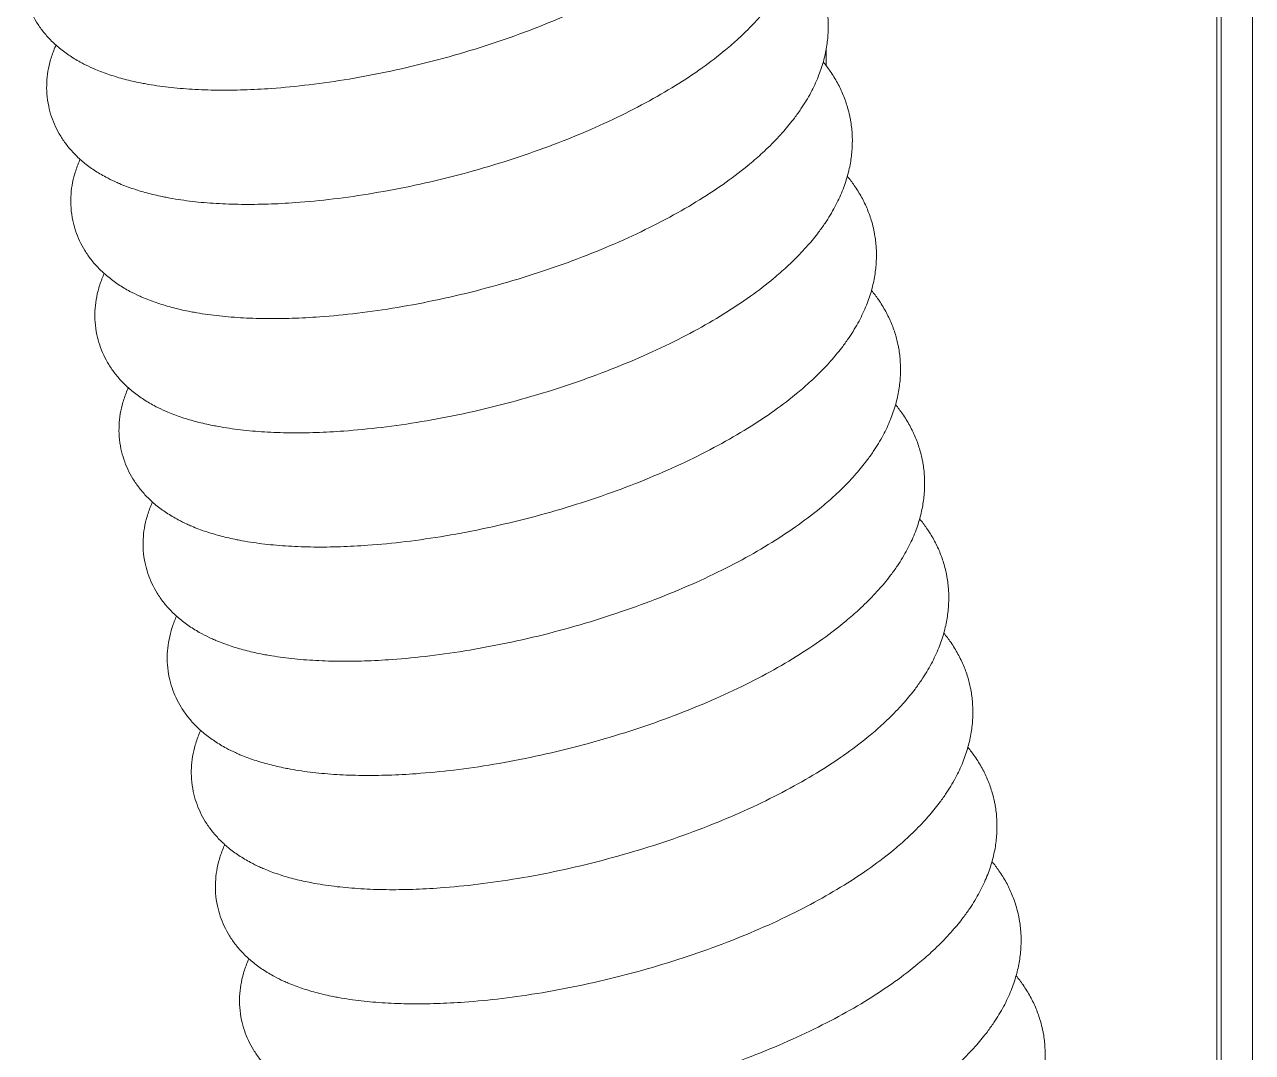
# Model space of a CAD drawing. Header units: millimetres. Extents: x 28932 to 35892, y -771 to 3945.
# Drawn here: x 34060.32 to 34084.86, y 2342.2 to 2362.74 of the extents above; entities that cross this region are included whole.
import ezdxf

# ---------------------------------------------------------------- set-up
doc = ezdxf.new("R2010")
doc.units = ezdxf.units.MM
doc.linetypes.add('K5LT_BASIC', pattern=[0])
doc.linetypes.add('K5LT_THIN', pattern=[0])
doc.layers.add('Системный слой (1)', color=7, linetype='Continuous', true_color=0x909090)

msp = doc.modelspace()

# ---------------------------------------------------------------- linework, layer by layer
at = {"layer": 'Системный слой (1)', "color": 5, "linetype": 'K5LT_BASIC', "lineweight": 20, "true_color": 0x0000ff}
msp.add_line((34084.155, 2325.262), (34084.155, 2415.404), dxfattribs=at)
at = {"layer": 'Системный слой (1)', "color": 7, "linetype": 'K5LT_THIN', "lineweight": 5}
for p, q in [((34084.239, 2415.393), (34084.239, 2325.129)), ((34084.864, 2415.332), (34084.864, 2322.564)), ((34076.343, 2362.234), (34076.343, 2361.921))]:
    msp.add_line(p, q, dxfattribs=at)
at = {"layer": 'Системный слой (1)', "color": 5, "linetype": 'K5LT_BASIC', "lineweight": 20, "true_color": 0x0000ff}
for points, knots in [([(34060.324, 2363.39), (34060.339, 2363.32), (34060.357, 2363.251), (34060.403, 2363.115), (34060.43, 2363.048), (34060.491, 2362.918), (34060.526, 2362.854), (34060.603, 2362.728), (34060.646, 2362.667), (34060.739, 2362.548), (34060.79, 2362.49), (34060.901, 2362.376), (34060.961, 2362.321), (34061.091, 2362.214), (34061.161, 2362.162), (34061.309, 2362.064), (34061.387, 2362.018), (34061.526, 2361.944), (34061.586, 2361.914), (34061.677, 2361.872), (34061.708, 2361.859), (34061.832, 2361.807), (34061.927, 2361.771), (34062.122, 2361.706), (34062.222, 2361.676), (34062.426, 2361.623), (34062.531, 2361.599), (34062.675, 2361.57), (34062.711, 2361.563), (34062.892, 2361.53), (34063.042, 2361.508), (34063.352, 2361.472), (34063.511, 2361.459), (34063.838, 2361.439), (34064.007, 2361.433), (34064.351, 2361.429), (34064.528, 2361.431), (34064.888, 2361.443), (34065.072, 2361.452), (34065.506, 2361.484), (34065.758, 2361.508), (34066.276, 2361.571), (34066.543, 2361.609), (34067.087, 2361.7), (34067.365, 2361.753), (34067.928, 2361.874), (34068.212, 2361.941), (34068.775, 2362.088), (34069.052, 2362.168), (34069.596, 2362.336), (34069.863, 2362.425), (34070.384, 2362.612), (34070.637, 2362.71), (34071.128, 2362.913), (34071.366, 2363.018), (34071.823, 2363.235), (34072.043, 2363.345), (34072.461, 2363.572), (34072.66, 2363.687), (34073.037, 2363.92), (34073.215, 2364.038), (34073.547, 2364.275), (34073.702, 2364.394), (34073.939, 2364.591), (34074.026, 2364.667), (34074.161, 2364.791), (34074.211, 2364.838), (34074.356, 2364.982), (34074.448, 2365.079), (34074.61, 2365.264), (34074.681, 2365.351), (34074.793, 2365.499), (34074.836, 2365.559), (34074.949, 2365.727), (34075.015, 2365.836), (34075.129, 2366.05), (34075.178, 2366.155), (34075.261, 2366.361), (34075.296, 2366.462), (34075.352, 2366.661), (34075.373, 2366.758), (34075.405, 2366.95), (34075.415, 2367.044), (34075.424, 2367.23), (34075.424, 2367.322), (34075.412, 2367.502), (34075.402, 2367.591), (34075.382, 2367.706), (34075.377, 2367.732), (34075.371, 2367.759)], [0, 0, 0, 0, 1.967536, 1.967536, 3.951759, 3.951759, 5.982309, 5.982309, 8.092566, 8.092566, 10.321001, 10.321001, 12.712997, 12.712997, 15.321763, 15.321763, 18.049158, 18.049158, 20.062766, 20.062766, 21.067336, 21.067336, 24.083439, 24.083439, 27.09809, 27.09809, 30.112742, 30.112742, 31.116164, 31.116164, 35.133216, 35.133216, 39.14967, 39.14967, 43.165766, 43.165766, 47.181862, 47.181862, 51.197959, 51.197959, 56.492161, 56.492161, 61.905907, 61.905907, 67.433775, 67.433775, 73.062992, 73.062992, 78.582969, 78.582969, 84.00683, 84.00683, 89.33932, 89.33932, 94.578481, 94.578481, 99.715825, 99.715825, 104.735444, 104.735444, 109.612366, 109.612366, 114.311198, 114.311198, 117.196707, 117.196707, 118.954449, 118.954449, 122.469933, 122.469933, 125.488743, 125.488743, 127.515813, 127.515813, 131.05052, 131.05052, 134.294454, 134.294454, 137.289611, 137.289611, 140.085676, 140.085676, 142.73081, 142.73081, 145.270362, 145.270362, 147.745453, 147.745453, 148.499991, 148.499991, 148.499991, 148.499991]), ([(34060.806, 2361.108), (34060.82, 2361.038), (34060.839, 2360.969), (34060.885, 2360.833), (34060.912, 2360.766), (34060.973, 2360.635), (34061.008, 2360.571), (34061.085, 2360.446), (34061.128, 2360.385), (34061.221, 2360.266), (34061.272, 2360.208), (34061.383, 2360.094), (34061.443, 2360.039), (34061.573, 2359.932), (34061.643, 2359.88), (34061.791, 2359.782), (34061.869, 2359.736), (34062.008, 2359.661), (34062.067, 2359.632), (34062.159, 2359.59), (34062.19, 2359.577), (34062.313, 2359.524), (34062.408, 2359.489), (34062.604, 2359.423), (34062.703, 2359.394), (34062.908, 2359.341), (34063.013, 2359.317), (34063.156, 2359.288), (34063.192, 2359.281), (34063.374, 2359.248), (34063.524, 2359.226), (34063.834, 2359.19), (34063.993, 2359.176), (34064.32, 2359.157), (34064.488, 2359.151), (34064.833, 2359.147), (34065.009, 2359.149), (34065.37, 2359.16), (34065.554, 2359.17), (34065.987, 2359.201), (34066.24, 2359.226), (34066.758, 2359.288), (34067.025, 2359.327), (34067.569, 2359.418), (34067.847, 2359.471), (34068.409, 2359.591), (34068.694, 2359.659), (34069.256, 2359.806), (34069.534, 2359.885), (34070.078, 2360.054), (34070.345, 2360.143), (34070.865, 2360.33), (34071.119, 2360.428), (34071.61, 2360.631), (34071.848, 2360.736), (34072.305, 2360.952), (34072.524, 2361.063), (34072.943, 2361.289), (34073.142, 2361.405), (34073.519, 2361.638), (34073.697, 2361.756), (34074.029, 2361.993), (34074.184, 2362.112), (34074.421, 2362.309), (34074.508, 2362.385), (34074.643, 2362.509), (34074.692, 2362.556), (34074.838, 2362.699), (34074.93, 2362.797), (34075.092, 2362.982), (34075.163, 2363.068), (34075.275, 2363.217), (34075.318, 2363.277), (34075.431, 2363.444), (34075.497, 2363.553), (34075.611, 2363.768), (34075.66, 2363.872), (34075.743, 2364.079), (34075.778, 2364.18), (34075.833, 2364.378), (34075.855, 2364.476), (34075.886, 2364.668), (34075.897, 2364.762), (34075.906, 2364.948), (34075.905, 2365.04), (34075.894, 2365.22), (34075.884, 2365.309), (34075.864, 2365.423), (34075.858, 2365.45), (34075.853, 2365.477)], [0, 0, 0, 0, 1.967536, 1.967536, 3.951759, 3.951759, 5.982309, 5.982309, 8.092566, 8.092566, 10.321001, 10.321001, 12.712997, 12.712997, 15.321763, 15.321763, 18.049158, 18.049158, 20.062766, 20.062766, 21.067336, 21.067336, 24.083439, 24.083439, 27.09809, 27.09809, 30.112742, 30.112742, 31.116164, 31.116164, 35.133216, 35.133216, 39.14967, 39.14967, 43.165766, 43.165766, 47.181862, 47.181862, 51.197959, 51.197959, 56.492161, 56.492161, 61.905907, 61.905907, 67.433775, 67.433775, 73.062992, 73.062992, 78.582969, 78.582969, 84.00683, 84.00683, 89.33932, 89.33932, 94.578481, 94.578481, 99.715825, 99.715825, 104.735444, 104.735444, 109.612366, 109.612366, 114.311198, 114.311198, 117.196707, 117.196707, 118.954449, 118.954449, 122.469933, 122.469933, 125.488743, 125.488743, 127.515813, 127.515813, 131.05052, 131.05052, 134.294454, 134.294454, 137.289611, 137.289611, 140.085676, 140.085676, 142.73081, 142.73081, 145.270362, 145.270362, 147.745453, 147.745453, 148.499991, 148.499991, 148.499991, 148.499991]), ([(34061.287, 2358.826), (34061.302, 2358.756), (34061.321, 2358.687), (34061.367, 2358.551), (34061.393, 2358.484), (34061.455, 2358.353), (34061.49, 2358.289), (34061.567, 2358.164), (34061.609, 2358.103), (34061.703, 2357.983), (34061.754, 2357.925), (34061.864, 2357.812), (34061.925, 2357.757), (34062.055, 2357.65), (34062.125, 2357.598), (34062.273, 2357.499), (34062.351, 2357.453), (34062.489, 2357.379), (34062.549, 2357.35), (34062.641, 2357.308), (34062.671, 2357.294), (34062.795, 2357.242), (34062.89, 2357.206), (34063.085, 2357.141), (34063.185, 2357.112), (34063.39, 2357.058), (34063.495, 2357.034), (34063.638, 2357.006), (34063.674, 2356.999), (34063.856, 2356.966), (34064.006, 2356.944), (34064.315, 2356.908), (34064.475, 2356.894), (34064.802, 2356.874), (34064.97, 2356.869), (34065.315, 2356.865), (34065.491, 2356.867), (34065.852, 2356.878), (34066.036, 2356.888), (34066.469, 2356.919), (34066.721, 2356.943), (34067.24, 2357.006), (34067.507, 2357.044), (34068.051, 2357.136), (34068.329, 2357.189), (34068.891, 2357.309), (34069.176, 2357.377), (34069.738, 2357.524), (34070.016, 2357.603), (34070.56, 2357.771), (34070.827, 2357.861), (34071.347, 2358.048), (34071.601, 2358.146), (34072.092, 2358.349), (34072.33, 2358.454), (34072.787, 2358.67), (34073.006, 2358.781), (34073.425, 2359.007), (34073.624, 2359.122), (34074.001, 2359.356), (34074.178, 2359.473), (34074.511, 2359.711), (34074.666, 2359.83), (34074.903, 2360.026), (34074.99, 2360.102), (34075.124, 2360.226), (34075.174, 2360.274), (34075.32, 2360.417), (34075.412, 2360.515), (34075.574, 2360.699), (34075.645, 2360.786), (34075.756, 2360.934), (34075.8, 2360.994), (34075.913, 2361.162), (34075.979, 2361.271), (34076.093, 2361.485), (34076.142, 2361.59), (34076.225, 2361.796), (34076.26, 2361.897), (34076.315, 2362.096), (34076.337, 2362.194), (34076.368, 2362.386), (34076.378, 2362.48), (34076.388, 2362.666), (34076.387, 2362.757), (34076.376, 2362.937), (34076.365, 2363.026), (34076.345, 2363.141), (34076.34, 2363.168), (34076.335, 2363.194)], [0, 0, 0, 0, 1.967536, 1.967536, 3.951759, 3.951759, 5.982309, 5.982309, 8.092566, 8.092566, 10.321001, 10.321001, 12.712997, 12.712997, 15.321763, 15.321763, 18.049158, 18.049158, 20.062766, 20.062766, 21.067336, 21.067336, 24.083439, 24.083439, 27.09809, 27.09809, 30.112742, 30.112742, 31.116164, 31.116164, 35.133216, 35.133216, 39.14967, 39.14967, 43.165766, 43.165766, 47.181862, 47.181862, 51.197959, 51.197959, 56.492161, 56.492161, 61.905907, 61.905907, 67.433775, 67.433775, 73.062992, 73.062992, 78.582969, 78.582969, 84.00683, 84.00683, 89.33932, 89.33932, 94.578481, 94.578481, 99.715825, 99.715825, 104.735444, 104.735444, 109.612366, 109.612366, 114.311198, 114.311198, 117.196707, 117.196707, 118.954449, 118.954449, 122.469933, 122.469933, 125.488743, 125.488743, 127.515813, 127.515813, 131.05052, 131.05052, 134.294454, 134.294454, 137.289611, 137.289611, 140.085676, 140.085676, 142.73081, 142.73081, 145.270362, 145.270362, 147.745453, 147.745453, 148.499991, 148.499991, 148.499991, 148.499991]), ([(34060.952, 2362.331), (34060.945, 2362.314), (34060.937, 2362.298), (34060.898, 2362.203), (34060.869, 2362.123), (34060.823, 2361.965), (34060.805, 2361.887), (34060.779, 2361.733), (34060.771, 2361.657), (34060.764, 2361.507), (34060.765, 2361.433), (34060.776, 2361.275), (34060.788, 2361.191), (34060.806, 2361.108)], [113.028104, 113.028104, 113.028104, 113.028104, 113.563942, 113.563942, 116.035471, 116.035471, 118.309802, 118.309802, 120.445349, 120.445349, 122.488855, 122.488855, 124.819538, 124.819538, 124.819538, 124.819538]), ([(34076.816, 2360.912), (34076.804, 2360.97), (34076.79, 2361.027), (34076.749, 2361.168), (34076.72, 2361.251), (34076.652, 2361.416), (34076.613, 2361.497), (34076.526, 2361.656), (34076.478, 2361.734), (34076.381, 2361.872), (34076.335, 2361.933), (34076.286, 2361.992)], [0, 0, 0, 0, 1.631874, 1.631874, 4.079684, 4.079684, 6.571743, 6.571743, 9.139774, 9.139774, 11.287901, 11.287901, 11.287901, 11.287901]), ([(34061.769, 2356.544), (34061.784, 2356.473), (34061.803, 2356.404), (34061.848, 2356.268), (34061.875, 2356.202), (34061.937, 2356.071), (34061.971, 2356.007), (34062.048, 2355.882), (34062.091, 2355.821), (34062.185, 2355.701), (34062.236, 2355.643), (34062.346, 2355.53), (34062.406, 2355.475), (34062.536, 2355.367), (34062.607, 2355.315), (34062.755, 2355.217), (34062.832, 2355.171), (34062.971, 2355.097), (34063.031, 2355.067), (34063.122, 2355.026), (34063.153, 2355.012), (34063.277, 2354.96), (34063.372, 2354.924), (34063.567, 2354.859), (34063.667, 2354.829), (34063.872, 2354.776), (34063.977, 2354.752), (34064.12, 2354.723), (34064.156, 2354.717), (34064.338, 2354.684), (34064.488, 2354.662), (34064.797, 2354.626), (34064.956, 2354.612), (34065.284, 2354.592), (34065.452, 2354.586), (34065.797, 2354.582), (34065.973, 2354.584), (34066.333, 2354.596), (34066.517, 2354.606), (34066.951, 2354.637), (34067.203, 2354.661), (34067.722, 2354.724), (34067.988, 2354.762), (34068.533, 2354.853), (34068.81, 2354.906), (34069.373, 2355.027), (34069.658, 2355.095), (34070.22, 2355.242), (34070.497, 2355.321), (34071.042, 2355.489), (34071.309, 2355.578), (34071.829, 2355.766), (34072.083, 2355.863), (34072.574, 2356.067), (34072.812, 2356.172), (34073.268, 2356.388), (34073.488, 2356.499), (34073.906, 2356.725), (34074.106, 2356.84), (34074.482, 2357.073), (34074.66, 2357.191), (34074.992, 2357.428), (34075.148, 2357.547), (34075.384, 2357.744), (34075.471, 2357.82), (34075.606, 2357.944), (34075.656, 2357.991), (34075.802, 2358.135), (34075.894, 2358.232), (34076.056, 2358.417), (34076.127, 2358.504), (34076.238, 2358.652), (34076.281, 2358.712), (34076.394, 2358.88), (34076.46, 2358.989), (34076.575, 2359.203), (34076.624, 2359.308), (34076.707, 2359.514), (34076.741, 2359.615), (34076.797, 2359.814), (34076.819, 2359.911), (34076.85, 2360.103), (34076.86, 2360.198), (34076.869, 2360.384), (34076.869, 2360.475), (34076.858, 2360.655), (34076.847, 2360.744), (34076.827, 2360.859), (34076.822, 2360.885), (34076.816, 2360.912)], [0, 0, 0, 0, 1.967536, 1.967536, 3.951759, 3.951759, 5.982309, 5.982309, 8.092566, 8.092566, 10.321001, 10.321001, 12.712997, 12.712997, 15.321763, 15.321763, 18.049158, 18.049158, 20.062766, 20.062766, 21.067336, 21.067336, 24.083439, 24.083439, 27.09809, 27.09809, 30.112742, 30.112742, 31.116164, 31.116164, 35.133216, 35.133216, 39.14967, 39.14967, 43.165766, 43.165766, 47.181862, 47.181862, 51.197959, 51.197959, 56.492161, 56.492161, 61.905907, 61.905907, 67.433775, 67.433775, 73.062992, 73.062992, 78.582969, 78.582969, 84.00683, 84.00683, 89.33932, 89.33932, 94.578481, 94.578481, 99.715825, 99.715825, 104.735444, 104.735444, 109.612366, 109.612366, 114.311198, 114.311198, 117.196707, 117.196707, 118.954449, 118.954449, 122.469933, 122.469933, 125.488743, 125.488743, 127.515813, 127.515813, 131.05052, 131.05052, 134.294454, 134.294454, 137.289611, 137.289611, 140.085676, 140.085676, 142.73081, 142.73081, 145.270362, 145.270362, 147.745453, 147.745453, 148.499991, 148.499991, 148.499991, 148.499991]), ([(34061.434, 2360.049), (34061.427, 2360.032), (34061.419, 2360.016), (34061.379, 2359.921), (34061.351, 2359.841), (34061.305, 2359.683), (34061.287, 2359.605), (34061.261, 2359.451), (34061.253, 2359.375), (34061.246, 2359.225), (34061.247, 2359.151), (34061.258, 2358.993), (34061.27, 2358.909), (34061.287, 2358.826)], [113.028104, 113.028104, 113.028104, 113.028104, 113.563942, 113.563942, 116.035471, 116.035471, 118.309802, 118.309802, 120.445349, 120.445349, 122.488855, 122.488855, 124.819538, 124.819538, 124.819538, 124.819538]), ([(34077.298, 2358.63), (34077.286, 2358.687), (34077.272, 2358.745), (34077.231, 2358.886), (34077.202, 2358.969), (34077.134, 2359.133), (34077.095, 2359.214), (34077.008, 2359.373), (34076.959, 2359.452), (34076.863, 2359.59), (34076.817, 2359.651), (34076.768, 2359.71)], [0, 0, 0, 0, 1.631874, 1.631874, 4.079684, 4.079684, 6.571743, 6.571743, 9.139774, 9.139774, 11.287901, 11.287901, 11.287901, 11.287901]), ([(34062.251, 2354.261), (34062.266, 2354.191), (34062.285, 2354.122), (34062.33, 2353.986), (34062.357, 2353.919), (34062.418, 2353.789), (34062.453, 2353.725), (34062.53, 2353.599), (34062.573, 2353.538), (34062.666, 2353.419), (34062.717, 2353.361), (34062.828, 2353.247), (34062.888, 2353.192), (34063.018, 2353.085), (34063.088, 2353.033), (34063.236, 2352.935), (34063.314, 2352.889), (34063.453, 2352.815), (34063.513, 2352.785), (34063.604, 2352.743), (34063.635, 2352.73), (34063.759, 2352.677), (34063.854, 2352.642), (34064.049, 2352.577), (34064.149, 2352.547), (34064.354, 2352.494), (34064.458, 2352.47), (34064.602, 2352.441), (34064.638, 2352.434), (34064.82, 2352.401), (34064.97, 2352.379), (34065.279, 2352.343), (34065.438, 2352.33), (34065.766, 2352.31), (34065.934, 2352.304), (34066.278, 2352.3), (34066.455, 2352.302), (34066.815, 2352.314), (34066.999, 2352.323), (34067.433, 2352.354), (34067.685, 2352.379), (34068.204, 2352.441), (34068.47, 2352.48), (34069.014, 2352.571), (34069.292, 2352.624), (34069.855, 2352.745), (34070.14, 2352.812), (34070.702, 2352.959), (34070.979, 2353.038), (34071.523, 2353.207), (34071.79, 2353.296), (34072.311, 2353.483), (34072.564, 2353.581), (34073.056, 2353.784), (34073.293, 2353.889), (34073.75, 2354.105), (34073.97, 2354.216), (34074.388, 2354.443), (34074.588, 2354.558), (34074.964, 2354.791), (34075.142, 2354.909), (34075.474, 2355.146), (34075.629, 2355.265), (34075.866, 2355.462), (34075.953, 2355.538), (34076.088, 2355.662), (34076.138, 2355.709), (34076.283, 2355.853), (34076.376, 2355.95), (34076.537, 2356.135), (34076.608, 2356.222), (34076.72, 2356.37), (34076.763, 2356.43), (34076.876, 2356.597), (34076.942, 2356.706), (34077.056, 2356.921), (34077.106, 2357.026), (34077.189, 2357.232), (34077.223, 2357.333), (34077.279, 2357.532), (34077.301, 2357.629), (34077.332, 2357.821), (34077.342, 2357.915), (34077.351, 2358.101), (34077.351, 2358.193), (34077.34, 2358.373), (34077.329, 2358.462), (34077.309, 2358.576), (34077.304, 2358.603), (34077.298, 2358.63)], [0, 0, 0, 0, 1.967536, 1.967536, 3.951759, 3.951759, 5.982309, 5.982309, 8.092566, 8.092566, 10.321001, 10.321001, 12.712997, 12.712997, 15.321763, 15.321763, 18.049158, 18.049158, 20.062766, 20.062766, 21.067336, 21.067336, 24.083439, 24.083439, 27.09809, 27.09809, 30.112742, 30.112742, 31.116164, 31.116164, 35.133216, 35.133216, 39.14967, 39.14967, 43.165766, 43.165766, 47.181862, 47.181862, 51.197959, 51.197959, 56.492161, 56.492161, 61.905907, 61.905907, 67.433775, 67.433775, 73.062992, 73.062992, 78.582969, 78.582969, 84.00683, 84.00683, 89.33932, 89.33932, 94.578481, 94.578481, 99.715825, 99.715825, 104.735444, 104.735444, 109.612366, 109.612366, 114.311198, 114.311198, 117.196707, 117.196707, 118.954449, 118.954449, 122.469933, 122.469933, 125.488743, 125.488743, 127.515813, 127.515813, 131.05052, 131.05052, 134.294454, 134.294454, 137.289611, 137.289611, 140.085676, 140.085676, 142.73081, 142.73081, 145.270362, 145.270362, 147.745453, 147.745453, 148.499991, 148.499991, 148.499991, 148.499991]), ([(34061.916, 2357.766), (34061.908, 2357.75), (34061.901, 2357.733), (34061.861, 2357.639), (34061.832, 2357.559), (34061.786, 2357.4), (34061.768, 2357.322), (34061.743, 2357.168), (34061.735, 2357.093), (34061.728, 2356.943), (34061.729, 2356.869), (34061.74, 2356.711), (34061.752, 2356.627), (34061.769, 2356.544)], [113.028104, 113.028104, 113.028104, 113.028104, 113.563942, 113.563942, 116.035471, 116.035471, 118.309802, 118.309802, 120.445349, 120.445349, 122.488855, 122.488855, 124.819538, 124.819538, 124.819538, 124.819538]), ([(34077.78, 2356.348), (34077.768, 2356.405), (34077.753, 2356.462), (34077.713, 2356.604), (34077.683, 2356.687), (34077.615, 2356.851), (34077.577, 2356.932), (34077.49, 2357.091), (34077.441, 2357.169), (34077.345, 2357.308), (34077.299, 2357.369), (34077.25, 2357.428)], [0, 0, 0, 0, 1.631874, 1.631874, 4.079684, 4.079684, 6.571743, 6.571743, 9.139774, 9.139774, 11.287901, 11.287901, 11.287901, 11.287901]), ([(34062.733, 2351.979), (34062.748, 2351.909), (34062.766, 2351.84), (34062.812, 2351.704), (34062.839, 2351.637), (34062.9, 2351.506), (34062.935, 2351.442), (34063.012, 2351.317), (34063.055, 2351.256), (34063.148, 2351.137), (34063.199, 2351.078), (34063.31, 2350.965), (34063.37, 2350.91), (34063.5, 2350.803), (34063.57, 2350.751), (34063.718, 2350.653), (34063.796, 2350.607), (34063.935, 2350.532), (34063.995, 2350.503), (34064.086, 2350.461), (34064.117, 2350.448), (34064.241, 2350.395), (34064.336, 2350.36), (34064.531, 2350.294), (34064.631, 2350.265), (34064.835, 2350.211), (34064.94, 2350.187), (34065.083, 2350.159), (34065.12, 2350.152), (34065.301, 2350.119), (34065.451, 2350.097), (34065.761, 2350.061), (34065.92, 2350.047), (34066.247, 2350.028), (34066.416, 2350.022), (34066.76, 2350.018), (34066.937, 2350.02), (34067.297, 2350.031), (34067.481, 2350.041), (34067.915, 2350.072), (34068.167, 2350.097), (34068.685, 2350.159), (34068.952, 2350.198), (34069.496, 2350.289), (34069.774, 2350.342), (34070.337, 2350.462), (34070.621, 2350.53), (34071.184, 2350.677), (34071.461, 2350.756), (34072.005, 2350.925), (34072.272, 2351.014), (34072.793, 2351.201), (34073.046, 2351.299), (34073.537, 2351.502), (34073.775, 2351.607), (34074.232, 2351.823), (34074.452, 2351.934), (34074.87, 2352.16), (34075.069, 2352.275), (34075.446, 2352.509), (34075.624, 2352.627), (34075.956, 2352.864), (34076.111, 2352.983), (34076.348, 2353.18), (34076.435, 2353.256), (34076.57, 2353.38), (34076.62, 2353.427), (34076.765, 2353.57), (34076.857, 2353.668), (34077.019, 2353.853), (34077.09, 2353.939), (34077.202, 2354.087), (34077.245, 2354.148), (34077.358, 2354.315), (34077.424, 2354.424), (34077.538, 2354.638), (34077.587, 2354.743), (34077.67, 2354.95), (34077.705, 2355.051), (34077.761, 2355.249), (34077.782, 2355.347), (34077.814, 2355.539), (34077.824, 2355.633), (34077.833, 2355.819), (34077.833, 2355.91), (34077.821, 2356.091), (34077.811, 2356.179), (34077.791, 2356.294), (34077.786, 2356.321), (34077.78, 2356.348)], [0, 0, 0, 0, 1.967536, 1.967536, 3.951759, 3.951759, 5.982309, 5.982309, 8.092566, 8.092566, 10.321001, 10.321001, 12.712997, 12.712997, 15.321763, 15.321763, 18.049158, 18.049158, 20.062766, 20.062766, 21.067336, 21.067336, 24.083439, 24.083439, 27.09809, 27.09809, 30.112742, 30.112742, 31.116164, 31.116164, 35.133216, 35.133216, 39.14967, 39.14967, 43.165766, 43.165766, 47.181862, 47.181862, 51.197959, 51.197959, 56.492161, 56.492161, 61.905907, 61.905907, 67.433775, 67.433775, 73.062992, 73.062992, 78.582969, 78.582969, 84.00683, 84.00683, 89.33932, 89.33932, 94.578481, 94.578481, 99.715825, 99.715825, 104.735444, 104.735444, 109.612366, 109.612366, 114.311198, 114.311198, 117.196707, 117.196707, 118.954449, 118.954449, 122.469933, 122.469933, 125.488743, 125.488743, 127.515813, 127.515813, 131.05052, 131.05052, 134.294454, 134.294454, 137.289611, 137.289611, 140.085676, 140.085676, 142.73081, 142.73081, 145.270362, 145.270362, 147.745453, 147.745453, 148.499991, 148.499991, 148.499991, 148.499991]), ([(34062.398, 2355.484), (34062.39, 2355.468), (34062.383, 2355.451), (34062.343, 2355.357), (34062.314, 2355.276), (34062.268, 2355.118), (34062.25, 2355.04), (34062.225, 2354.886), (34062.217, 2354.81), (34062.21, 2354.66), (34062.21, 2354.587), (34062.222, 2354.428), (34062.233, 2354.344), (34062.251, 2354.261)], [113.028104, 113.028104, 113.028104, 113.028104, 113.563942, 113.563942, 116.035471, 116.035471, 118.309802, 118.309802, 120.445349, 120.445349, 122.488855, 122.488855, 124.819538, 124.819538, 124.819538, 124.819538]), ([(34078.262, 2354.065), (34078.25, 2354.123), (34078.235, 2354.18), (34078.194, 2354.321), (34078.165, 2354.405), (34078.097, 2354.569), (34078.058, 2354.65), (34077.971, 2354.809), (34077.923, 2354.887), (34077.827, 2355.025), (34077.78, 2355.086), (34077.732, 2355.145)], [0, 0, 0, 0, 1.631874, 1.631874, 4.079684, 4.079684, 6.571743, 6.571743, 9.139774, 9.139774, 11.287901, 11.287901, 11.287901, 11.287901]), ([(34063.215, 2349.697), (34063.229, 2349.627), (34063.248, 2349.558), (34063.294, 2349.422), (34063.321, 2349.355), (34063.382, 2349.224), (34063.417, 2349.16), (34063.494, 2349.035), (34063.537, 2348.974), (34063.63, 2348.854), (34063.681, 2348.796), (34063.792, 2348.683), (34063.852, 2348.628), (34063.982, 2348.52), (34064.052, 2348.469), (34064.2, 2348.37), (34064.278, 2348.324), (34064.417, 2348.25), (34064.476, 2348.221), (34064.568, 2348.179), (34064.598, 2348.165), (34064.722, 2348.113), (34064.817, 2348.077), (34065.013, 2348.012), (34065.112, 2347.983), (34065.317, 2347.929), (34065.422, 2347.905), (34065.565, 2347.877), (34065.601, 2347.87), (34065.783, 2347.837), (34065.933, 2347.815), (34066.243, 2347.779), (34066.402, 2347.765), (34066.729, 2347.745), (34066.897, 2347.74), (34067.242, 2347.736), (34067.418, 2347.737), (34067.779, 2347.749), (34067.963, 2347.759), (34068.396, 2347.79), (34068.649, 2347.814), (34069.167, 2347.877), (34069.434, 2347.915), (34069.978, 2348.007), (34070.256, 2348.06), (34070.818, 2348.18), (34071.103, 2348.248), (34071.665, 2348.395), (34071.943, 2348.474), (34072.487, 2348.642), (34072.754, 2348.732), (34073.274, 2348.919), (34073.528, 2349.017), (34074.019, 2349.22), (34074.257, 2349.325), (34074.714, 2349.541), (34074.933, 2349.652), (34075.352, 2349.878), (34075.551, 2349.993), (34075.928, 2350.226), (34076.106, 2350.344), (34076.438, 2350.582), (34076.593, 2350.701), (34076.83, 2350.897), (34076.917, 2350.973), (34077.052, 2351.097), (34077.101, 2351.145), (34077.247, 2351.288), (34077.339, 2351.385), (34077.501, 2351.57), (34077.572, 2351.657), (34077.684, 2351.805), (34077.727, 2351.865), (34077.84, 2352.033), (34077.906, 2352.142), (34078.02, 2352.356), (34078.069, 2352.461), (34078.152, 2352.667), (34078.187, 2352.768), (34078.242, 2352.967), (34078.264, 2353.064), (34078.295, 2353.256), (34078.306, 2353.351), (34078.315, 2353.537), (34078.314, 2353.628), (34078.303, 2353.808), (34078.293, 2353.897), (34078.273, 2354.012), (34078.267, 2354.039), (34078.262, 2354.065)], [0, 0, 0, 0, 1.967536, 1.967536, 3.951759, 3.951759, 5.982309, 5.982309, 8.092566, 8.092566, 10.321001, 10.321001, 12.712997, 12.712997, 15.321763, 15.321763, 18.049158, 18.049158, 20.062766, 20.062766, 21.067336, 21.067336, 24.083439, 24.083439, 27.09809, 27.09809, 30.112742, 30.112742, 31.116164, 31.116164, 35.133216, 35.133216, 39.14967, 39.14967, 43.165766, 43.165766, 47.181862, 47.181862, 51.197959, 51.197959, 56.492161, 56.492161, 61.905907, 61.905907, 67.433775, 67.433775, 73.062992, 73.062992, 78.582969, 78.582969, 84.00683, 84.00683, 89.33932, 89.33932, 94.578481, 94.578481, 99.715825, 99.715825, 104.735444, 104.735444, 109.612366, 109.612366, 114.311198, 114.311198, 117.196707, 117.196707, 118.954449, 118.954449, 122.469933, 122.469933, 125.488743, 125.488743, 127.515813, 127.515813, 131.05052, 131.05052, 134.294454, 134.294454, 137.289611, 137.289611, 140.085676, 140.085676, 142.73081, 142.73081, 145.270362, 145.270362, 147.745453, 147.745453, 148.499991, 148.499991, 148.499991, 148.499991]), ([(34062.879, 2353.202), (34062.872, 2353.185), (34062.865, 2353.169), (34062.825, 2353.074), (34062.796, 2352.994), (34062.75, 2352.836), (34062.732, 2352.758), (34062.707, 2352.604), (34062.698, 2352.528), (34062.691, 2352.378), (34062.692, 2352.304), (34062.703, 2352.146), (34062.715, 2352.062), (34062.733, 2351.979)], [113.028104, 113.028104, 113.028104, 113.028104, 113.563942, 113.563942, 116.035471, 116.035471, 118.309802, 118.309802, 120.445349, 120.445349, 122.488855, 122.488855, 124.819538, 124.819538, 124.819538, 124.819538]), ([(34078.744, 2351.783), (34078.731, 2351.841), (34078.717, 2351.898), (34078.676, 2352.039), (34078.647, 2352.122), (34078.579, 2352.287), (34078.54, 2352.367), (34078.453, 2352.527), (34078.405, 2352.605), (34078.309, 2352.743), (34078.262, 2352.804), (34078.213, 2352.863)], [0, 0, 0, 0, 1.631874, 1.631874, 4.079684, 4.079684, 6.571743, 6.571743, 9.139774, 9.139774, 11.287901, 11.287901, 11.287901, 11.287901]), ([(34063.696, 2347.414), (34063.711, 2347.344), (34063.73, 2347.275), (34063.776, 2347.139), (34063.802, 2347.073), (34063.864, 2346.942), (34063.898, 2346.878), (34063.976, 2346.753), (34064.018, 2346.691), (34064.112, 2346.572), (34064.163, 2346.514), (34064.273, 2346.4), (34064.334, 2346.346), (34064.464, 2346.238), (34064.534, 2346.186), (34064.682, 2346.088), (34064.76, 2346.042), (34064.898, 2345.968), (34064.958, 2345.938), (34065.05, 2345.896), (34065.08, 2345.883), (34065.204, 2345.831), (34065.299, 2345.795), (34065.494, 2345.73), (34065.594, 2345.7), (34065.799, 2345.647), (34065.904, 2345.623), (34066.047, 2345.594), (34066.083, 2345.587), (34066.265, 2345.554), (34066.415, 2345.532), (34066.724, 2345.497), (34066.884, 2345.483), (34067.211, 2345.463), (34067.379, 2345.457), (34067.724, 2345.453), (34067.9, 2345.455), (34068.261, 2345.467), (34068.444, 2345.476), (34068.878, 2345.508), (34069.13, 2345.532), (34069.649, 2345.595), (34069.916, 2345.633), (34070.46, 2345.724), (34070.738, 2345.777), (34071.3, 2345.898), (34071.585, 2345.966), (34072.147, 2346.113), (34072.425, 2346.192), (34072.969, 2346.36), (34073.236, 2346.449), (34073.756, 2346.636), (34074.01, 2346.734), (34074.501, 2346.937), (34074.739, 2347.043), (34075.196, 2347.259), (34075.415, 2347.37), (34075.834, 2347.596), (34076.033, 2347.711), (34076.41, 2347.944), (34076.587, 2348.062), (34076.92, 2348.299), (34077.075, 2348.418), (34077.312, 2348.615), (34077.399, 2348.691), (34077.533, 2348.815), (34077.583, 2348.862), (34077.729, 2349.006), (34077.821, 2349.103), (34077.983, 2349.288), (34078.054, 2349.375), (34078.165, 2349.523), (34078.209, 2349.583), (34078.322, 2349.751), (34078.388, 2349.86), (34078.502, 2350.074), (34078.551, 2350.179), (34078.634, 2350.385), (34078.669, 2350.486), (34078.724, 2350.685), (34078.746, 2350.782), (34078.777, 2350.974), (34078.787, 2351.069), (34078.797, 2351.254), (34078.796, 2351.346), (34078.785, 2351.526), (34078.774, 2351.615), (34078.754, 2351.73), (34078.749, 2351.756), (34078.744, 2351.783)], [0, 0, 0, 0, 1.967536, 1.967536, 3.951759, 3.951759, 5.982309, 5.982309, 8.092566, 8.092566, 10.321001, 10.321001, 12.712997, 12.712997, 15.321763, 15.321763, 18.049158, 18.049158, 20.062766, 20.062766, 21.067336, 21.067336, 24.083439, 24.083439, 27.09809, 27.09809, 30.112742, 30.112742, 31.116164, 31.116164, 35.133216, 35.133216, 39.14967, 39.14967, 43.165766, 43.165766, 47.181862, 47.181862, 51.197959, 51.197959, 56.492161, 56.492161, 61.905907, 61.905907, 67.433775, 67.433775, 73.062992, 73.062992, 78.582969, 78.582969, 84.00683, 84.00683, 89.33932, 89.33932, 94.578481, 94.578481, 99.715825, 99.715825, 104.735444, 104.735444, 109.612366, 109.612366, 114.311198, 114.311198, 117.196707, 117.196707, 118.954449, 118.954449, 122.469933, 122.469933, 125.488743, 125.488743, 127.515813, 127.515813, 131.05052, 131.05052, 134.294454, 134.294454, 137.289611, 137.289611, 140.085676, 140.085676, 142.73081, 142.73081, 145.270362, 145.270362, 147.745453, 147.745453, 148.499991, 148.499991, 148.499991, 148.499991]), ([(34063.361, 2350.92), (34063.354, 2350.903), (34063.346, 2350.886), (34063.307, 2350.792), (34063.278, 2350.712), (34063.232, 2350.554), (34063.214, 2350.476), (34063.188, 2350.322), (34063.18, 2350.246), (34063.173, 2350.096), (34063.174, 2350.022), (34063.185, 2349.864), (34063.197, 2349.78), (34063.215, 2349.697)], [113.028104, 113.028104, 113.028104, 113.028104, 113.563942, 113.563942, 116.035471, 116.035471, 118.309802, 118.309802, 120.445349, 120.445349, 122.488855, 122.488855, 124.819538, 124.819538, 124.819538, 124.819538]), ([(34079.225, 2349.501), (34079.213, 2349.558), (34079.199, 2349.615), (34079.158, 2349.757), (34079.129, 2349.84), (34079.061, 2350.004), (34079.022, 2350.085), (34078.935, 2350.244), (34078.887, 2350.323), (34078.79, 2350.461), (34078.744, 2350.522), (34078.695, 2350.581)], [0, 0, 0, 0, 1.631874, 1.631874, 4.079684, 4.079684, 6.571743, 6.571743, 9.139774, 9.139774, 11.287901, 11.287901, 11.287901, 11.287901]), ([(34064.178, 2345.132), (34064.193, 2345.062), (34064.212, 2344.993), (34064.257, 2344.857), (34064.284, 2344.79), (34064.346, 2344.66), (34064.38, 2344.596), (34064.457, 2344.47), (34064.5, 2344.409), (34064.594, 2344.29), (34064.645, 2344.232), (34064.755, 2344.118), (34064.815, 2344.063), (34064.945, 2343.956), (34065.016, 2343.904), (34065.164, 2343.806), (34065.241, 2343.76), (34065.38, 2343.686), (34065.44, 2343.656), (34065.531, 2343.614), (34065.562, 2343.601), (34065.686, 2343.548), (34065.781, 2343.513), (34065.976, 2343.448), (34066.076, 2343.418), (34066.281, 2343.365), (34066.386, 2343.341), (34066.529, 2343.312), (34066.565, 2343.305), (34066.747, 2343.272), (34066.897, 2343.25), (34067.206, 2343.214), (34067.365, 2343.201), (34067.693, 2343.181), (34067.861, 2343.175), (34068.206, 2343.171), (34068.382, 2343.173), (34068.742, 2343.185), (34068.926, 2343.194), (34069.36, 2343.225), (34069.612, 2343.25), (34070.131, 2343.312), (34070.397, 2343.351), (34070.942, 2343.442), (34071.219, 2343.495), (34071.782, 2343.616), (34072.067, 2343.683), (34072.629, 2343.83), (34072.906, 2343.909), (34073.451, 2344.078), (34073.718, 2344.167), (34074.238, 2344.354), (34074.492, 2344.452), (34074.983, 2344.655), (34075.221, 2344.76), (34075.677, 2344.976), (34075.897, 2345.087), (34076.315, 2345.314), (34076.515, 2345.429), (34076.891, 2345.662), (34077.069, 2345.78), (34077.401, 2346.017), (34077.557, 2346.136), (34077.793, 2346.333), (34077.88, 2346.409), (34078.015, 2346.533), (34078.065, 2346.58), (34078.211, 2346.724), (34078.303, 2346.821), (34078.465, 2347.006), (34078.536, 2347.093), (34078.647, 2347.241), (34078.69, 2347.301), (34078.803, 2347.468), (34078.869, 2347.577), (34078.984, 2347.792), (34079.033, 2347.896), (34079.116, 2348.103), (34079.15, 2348.204), (34079.206, 2348.402), (34079.228, 2348.5), (34079.259, 2348.692), (34079.269, 2348.786), (34079.278, 2348.972), (34079.278, 2349.064), (34079.267, 2349.244), (34079.256, 2349.333), (34079.236, 2349.447), (34079.231, 2349.474), (34079.225, 2349.501)], [0, 0, 0, 0, 1.967536, 1.967536, 3.951759, 3.951759, 5.982309, 5.982309, 8.092566, 8.092566, 10.321001, 10.321001, 12.712997, 12.712997, 15.321763, 15.321763, 18.049158, 18.049158, 20.062766, 20.062766, 21.067336, 21.067336, 24.083439, 24.083439, 27.09809, 27.09809, 30.112742, 30.112742, 31.116164, 31.116164, 35.133216, 35.133216, 39.14967, 39.14967, 43.165766, 43.165766, 47.181862, 47.181862, 51.197959, 51.197959, 56.492161, 56.492161, 61.905907, 61.905907, 67.433775, 67.433775, 73.062992, 73.062992, 78.582969, 78.582969, 84.00683, 84.00683, 89.33932, 89.33932, 94.578481, 94.578481, 99.715825, 99.715825, 104.735444, 104.735444, 109.612366, 109.612366, 114.311198, 114.311198, 117.196707, 117.196707, 118.954449, 118.954449, 122.469933, 122.469933, 125.488743, 125.488743, 127.515813, 127.515813, 131.05052, 131.05052, 134.294454, 134.294454, 137.289611, 137.289611, 140.085676, 140.085676, 142.73081, 142.73081, 145.270362, 145.270362, 147.745453, 147.745453, 148.499991, 148.499991, 148.499991, 148.499991]), ([(34063.843, 2348.637), (34063.836, 2348.621), (34063.828, 2348.604), (34063.788, 2348.51), (34063.76, 2348.43), (34063.714, 2348.271), (34063.696, 2348.193), (34063.67, 2348.039), (34063.662, 2347.964), (34063.655, 2347.814), (34063.656, 2347.74), (34063.667, 2347.582), (34063.679, 2347.497), (34063.696, 2347.414)], [113.028104, 113.028104, 113.028104, 113.028104, 113.563942, 113.563942, 116.035471, 116.035471, 118.309802, 118.309802, 120.445349, 120.445349, 122.488855, 122.488855, 124.819538, 124.819538, 124.819538, 124.819538]), ([(34079.707, 2347.218), (34079.695, 2347.276), (34079.681, 2347.333), (34079.64, 2347.474), (34079.61, 2347.558), (34079.543, 2347.722), (34079.504, 2347.803), (34079.417, 2347.962), (34079.368, 2348.04), (34079.272, 2348.179), (34079.226, 2348.24), (34079.177, 2348.299)], [0, 0, 0, 0, 1.631874, 1.631874, 4.079684, 4.079684, 6.571743, 6.571743, 9.139774, 9.139774, 11.287901, 11.287901, 11.287901, 11.287901]), ([(34064.66, 2342.85), (34064.675, 2342.78), (34064.694, 2342.711), (34064.739, 2342.575), (34064.766, 2342.508), (34064.827, 2342.377), (34064.862, 2342.313), (34064.939, 2342.188), (34064.982, 2342.127), (34065.075, 2342.007), (34065.126, 2341.949), (34065.237, 2341.836), (34065.297, 2341.781), (34065.427, 2341.674), (34065.497, 2341.622), (34065.645, 2341.524), (34065.723, 2341.477), (34065.862, 2341.403), (34065.922, 2341.374), (34066.013, 2341.332), (34066.044, 2341.318), (34066.168, 2341.266), (34066.263, 2341.23), (34066.458, 2341.165), (34066.558, 2341.136), (34066.763, 2341.082), (34066.867, 2341.058), (34067.011, 2341.03), (34067.047, 2341.023), (34067.229, 2340.99), (34067.379, 2340.968), (34067.688, 2340.932), (34067.847, 2340.918), (34068.175, 2340.899), (34068.343, 2340.893), (34068.687, 2340.889), (34068.864, 2340.891), (34069.224, 2340.902), (34069.408, 2340.912), (34069.842, 2340.943), (34070.094, 2340.968), (34070.613, 2341.03), (34070.879, 2341.069), (34071.423, 2341.16), (34071.701, 2341.213), (34072.264, 2341.333), (34072.549, 2341.401), (34073.111, 2341.548), (34073.388, 2341.627), (34073.932, 2341.796), (34074.199, 2341.885), (34074.72, 2342.072), (34074.973, 2342.17), (34075.465, 2342.373), (34075.702, 2342.478), (34076.159, 2342.694), (34076.379, 2342.805), (34076.797, 2343.031), (34076.997, 2343.146), (34077.373, 2343.38), (34077.551, 2343.498), (34077.883, 2343.735), (34078.038, 2343.854), (34078.275, 2344.051), (34078.362, 2344.126), (34078.497, 2344.25), (34078.547, 2344.298), (34078.692, 2344.441), (34078.785, 2344.539), (34078.946, 2344.723), (34079.017, 2344.81), (34079.129, 2344.958), (34079.172, 2345.019), (34079.285, 2345.186), (34079.351, 2345.295), (34079.465, 2345.509), (34079.515, 2345.614), (34079.598, 2345.82), (34079.632, 2345.921), (34079.688, 2346.12), (34079.71, 2346.218), (34079.741, 2346.41), (34079.751, 2346.504), (34079.76, 2346.69), (34079.76, 2346.781), (34079.749, 2346.962), (34079.738, 2347.05), (34079.718, 2347.165), (34079.713, 2347.192), (34079.707, 2347.218)], [0, 0, 0, 0, 1.967536, 1.967536, 3.951759, 3.951759, 5.982309, 5.982309, 8.092566, 8.092566, 10.321001, 10.321001, 12.712997, 12.712997, 15.321763, 15.321763, 18.049158, 18.049158, 20.062766, 20.062766, 21.067336, 21.067336, 24.083439, 24.083439, 27.09809, 27.09809, 30.112742, 30.112742, 31.116164, 31.116164, 35.133216, 35.133216, 39.14967, 39.14967, 43.165766, 43.165766, 47.181862, 47.181862, 51.197959, 51.197959, 56.492161, 56.492161, 61.905907, 61.905907, 67.433775, 67.433775, 73.062992, 73.062992, 78.582969, 78.582969, 84.00683, 84.00683, 89.33932, 89.33932, 94.578481, 94.578481, 99.715825, 99.715825, 104.735444, 104.735444, 109.612366, 109.612366, 114.311198, 114.311198, 117.196707, 117.196707, 118.954449, 118.954449, 122.469933, 122.469933, 125.488743, 125.488743, 127.515813, 127.515813, 131.05052, 131.05052, 134.294454, 134.294454, 137.289611, 137.289611, 140.085676, 140.085676, 142.73081, 142.73081, 145.270362, 145.270362, 147.745453, 147.745453, 148.499991, 148.499991, 148.499991, 148.499991]), ([(34064.325, 2346.355), (34064.317, 2346.339), (34064.31, 2346.322), (34064.27, 2346.228), (34064.241, 2346.147), (34064.195, 2345.989), (34064.177, 2345.911), (34064.152, 2345.757), (34064.144, 2345.681), (34064.137, 2345.531), (34064.138, 2345.457), (34064.149, 2345.299), (34064.161, 2345.215), (34064.178, 2345.132)], [113.028104, 113.028104, 113.028104, 113.028104, 113.563942, 113.563942, 116.035471, 116.035471, 118.309802, 118.309802, 120.445349, 120.445349, 122.488855, 122.488855, 124.819538, 124.819538, 124.819538, 124.819538]), ([(34080.189, 2344.936), (34080.177, 2344.994), (34080.162, 2345.051), (34080.122, 2345.192), (34080.092, 2345.276), (34080.024, 2345.44), (34079.986, 2345.521), (34079.899, 2345.68), (34079.85, 2345.758), (34079.754, 2345.896), (34079.708, 2345.957), (34079.659, 2346.016)], [0, 0, 0, 0, 1.631874, 1.631874, 4.079684, 4.079684, 6.571743, 6.571743, 9.139774, 9.139774, 11.287901, 11.287901, 11.287901, 11.287901]), ([(34065.142, 2340.568), (34065.157, 2340.498), (34065.175, 2340.428), (34065.221, 2340.293), (34065.248, 2340.226), (34065.309, 2340.095), (34065.344, 2340.031), (34065.421, 2339.906), (34065.464, 2339.845), (34065.557, 2339.725), (34065.608, 2339.667), (34065.719, 2339.554), (34065.779, 2339.499), (34065.909, 2339.391), (34065.979, 2339.34), (34066.127, 2339.241), (34066.205, 2339.195), (34066.344, 2339.121), (34066.404, 2339.091), (34066.495, 2339.05), (34066.526, 2339.036), (34066.65, 2338.984), (34066.745, 2338.948), (34066.94, 2338.883), (34067.04, 2338.854), (34067.244, 2338.8), (34067.349, 2338.776), (34067.492, 2338.747), (34067.529, 2338.741), (34067.71, 2338.708), (34067.86, 2338.686), (34068.17, 2338.65), (34068.329, 2338.636), (34068.656, 2338.616), (34068.825, 2338.61), (34069.169, 2338.606), (34069.346, 2338.608), (34069.706, 2338.62), (34069.89, 2338.63), (34070.324, 2338.661), (34070.576, 2338.685), (34071.094, 2338.748), (34071.361, 2338.786), (34071.905, 2338.878), (34072.183, 2338.931), (34072.746, 2339.051), (34073.03, 2339.119), (34073.593, 2339.266), (34073.87, 2339.345), (34074.414, 2339.513), (34074.681, 2339.602), (34075.202, 2339.79), (34075.455, 2339.888), (34075.946, 2340.091), (34076.184, 2340.196), (34076.641, 2340.412), (34076.861, 2340.523), (34077.279, 2340.749), (34077.478, 2340.864), (34077.855, 2341.097), (34078.033, 2341.215), (34078.365, 2341.452), (34078.52, 2341.572), (34078.757, 2341.768), (34078.844, 2341.844), (34078.979, 2341.968), (34079.029, 2342.016), (34079.174, 2342.159), (34079.266, 2342.256), (34079.428, 2342.441), (34079.499, 2342.528), (34079.611, 2342.676), (34079.654, 2342.736), (34079.767, 2342.904), (34079.833, 2343.013), (34079.947, 2343.227), (34079.996, 2343.332), (34080.079, 2343.538), (34080.114, 2343.639), (34080.17, 2343.838), (34080.191, 2343.935), (34080.223, 2344.127), (34080.233, 2344.222), (34080.242, 2344.408), (34080.242, 2344.499), (34080.23, 2344.679), (34080.22, 2344.768), (34080.2, 2344.883), (34080.195, 2344.91), (34080.189, 2344.936)], [0, 0, 0, 0, 1.967536, 1.967536, 3.951759, 3.951759, 5.982309, 5.982309, 8.092566, 8.092566, 10.321001, 10.321001, 12.712997, 12.712997, 15.321763, 15.321763, 18.049158, 18.049158, 20.062766, 20.062766, 21.067336, 21.067336, 24.083439, 24.083439, 27.09809, 27.09809, 30.112742, 30.112742, 31.116164, 31.116164, 35.133216, 35.133216, 39.14967, 39.14967, 43.165766, 43.165766, 47.181862, 47.181862, 51.197959, 51.197959, 56.492161, 56.492161, 61.905907, 61.905907, 67.433775, 67.433775, 73.062992, 73.062992, 78.582969, 78.582969, 84.00683, 84.00683, 89.33932, 89.33932, 94.578481, 94.578481, 99.715825, 99.715825, 104.735444, 104.735444, 109.612366, 109.612366, 114.311198, 114.311198, 117.196707, 117.196707, 118.954449, 118.954449, 122.469933, 122.469933, 125.488743, 125.488743, 127.515813, 127.515813, 131.05052, 131.05052, 134.294454, 134.294454, 137.289611, 137.289611, 140.085676, 140.085676, 142.73081, 142.73081, 145.270362, 145.270362, 147.745453, 147.745453, 148.499991, 148.499991, 148.499991, 148.499991]), ([(34064.807, 2344.073), (34064.799, 2344.056), (34064.792, 2344.04), (34064.752, 2343.945), (34064.723, 2343.865), (34064.677, 2343.707), (34064.659, 2343.629), (34064.634, 2343.475), (34064.626, 2343.399), (34064.619, 2343.249), (34064.619, 2343.175), (34064.631, 2343.017), (34064.642, 2342.933), (34064.66, 2342.85)], [113.028104, 113.028104, 113.028104, 113.028104, 113.563942, 113.563942, 116.035471, 116.035471, 118.309802, 118.309802, 120.445349, 120.445349, 122.488855, 122.488855, 124.819538, 124.819538, 124.819538, 124.819538]), ([(34080.671, 2342.654), (34080.659, 2342.712), (34080.644, 2342.769), (34080.603, 2342.91), (34080.574, 2342.993), (34080.506, 2343.158), (34080.467, 2343.238), (34080.38, 2343.398), (34080.332, 2343.476), (34080.236, 2343.614), (34080.189, 2343.675), (34080.141, 2343.734)], [0, 0, 0, 0, 1.631874, 1.631874, 4.079684, 4.079684, 6.571743, 6.571743, 9.139774, 9.139774, 11.287901, 11.287901, 11.287901, 11.287901]), ([(34065.624, 2338.285), (34065.638, 2338.215), (34065.657, 2338.146), (34065.703, 2338.01), (34065.73, 2337.944), (34065.791, 2337.813), (34065.826, 2337.749), (34065.903, 2337.623), (34065.946, 2337.562), (34066.039, 2337.443), (34066.09, 2337.385), (34066.201, 2337.271), (34066.261, 2337.216), (34066.391, 2337.109), (34066.461, 2337.057), (34066.609, 2336.959), (34066.687, 2336.913), (34066.825, 2336.839), (34066.885, 2336.809), (34066.977, 2336.767), (34067.007, 2336.754), (34067.131, 2336.702), (34067.226, 2336.666), (34067.422, 2336.601), (34067.521, 2336.571), (34067.726, 2336.518), (34067.831, 2336.494), (34067.974, 2336.465), (34068.01, 2336.458), (34068.192, 2336.425), (34068.342, 2336.403), (34068.652, 2336.368), (34068.811, 2336.354), (34069.138, 2336.334), (34069.306, 2336.328), (34069.651, 2336.324), (34069.827, 2336.326), (34070.188, 2336.338), (34070.372, 2336.347), (34070.805, 2336.379), (34071.058, 2336.403), (34071.576, 2336.466), (34071.843, 2336.504), (34072.387, 2336.595), (34072.665, 2336.648), (34073.227, 2336.769), (34073.512, 2336.836), (34074.074, 2336.983), (34074.352, 2337.063), (34074.896, 2337.231), (34075.163, 2337.32), (34075.683, 2337.507), (34075.937, 2337.605), (34076.428, 2337.808), (34076.666, 2337.913), (34077.123, 2338.13), (34077.342, 2338.24), (34077.761, 2338.467), (34077.96, 2338.582), (34078.337, 2338.815), (34078.514, 2338.933), (34078.847, 2339.17), (34079.002, 2339.289), (34079.239, 2339.486), (34079.326, 2339.562), (34079.461, 2339.686), (34079.51, 2339.733), (34079.656, 2339.877), (34079.748, 2339.974), (34079.91, 2340.159), (34079.981, 2340.246), (34080.093, 2340.394), (34080.136, 2340.454), (34080.249, 2340.622), (34080.315, 2340.731), (34080.429, 2340.945), (34080.478, 2341.05), (34080.561, 2341.256), (34080.596, 2341.357), (34080.651, 2341.556), (34080.673, 2341.653), (34080.704, 2341.845), (34080.715, 2341.939), (34080.724, 2342.125), (34080.723, 2342.217), (34080.712, 2342.397), (34080.702, 2342.486), (34080.682, 2342.601), (34080.676, 2342.627), (34080.671, 2342.654)], [0, 0, 0, 0, 1.967536, 1.967536, 3.951759, 3.951759, 5.982309, 5.982309, 8.092566, 8.092566, 10.321001, 10.321001, 12.712997, 12.712997, 15.321763, 15.321763, 18.049158, 18.049158, 20.062766, 20.062766, 21.067336, 21.067336, 24.083439, 24.083439, 27.09809, 27.09809, 30.112742, 30.112742, 31.116164, 31.116164, 35.133216, 35.133216, 39.14967, 39.14967, 43.165766, 43.165766, 47.181862, 47.181862, 51.197959, 51.197959, 56.492161, 56.492161, 61.905907, 61.905907, 67.433775, 67.433775, 73.062992, 73.062992, 78.582969, 78.582969, 84.00683, 84.00683, 89.33932, 89.33932, 94.578481, 94.578481, 99.715825, 99.715825, 104.735444, 104.735444, 109.612366, 109.612366, 114.311198, 114.311198, 117.196707, 117.196707, 118.954449, 118.954449, 122.469933, 122.469933, 125.488743, 125.488743, 127.515813, 127.515813, 131.05052, 131.05052, 134.294454, 134.294454, 137.289611, 137.289611, 140.085676, 140.085676, 142.73081, 142.73081, 145.270362, 145.270362, 147.745453, 147.745453, 148.499991, 148.499991, 148.499991, 148.499991])]:
    msp.add_open_spline(points, degree=3, knots=knots, dxfattribs=at)

doc.saveas('drawing.dxf')
